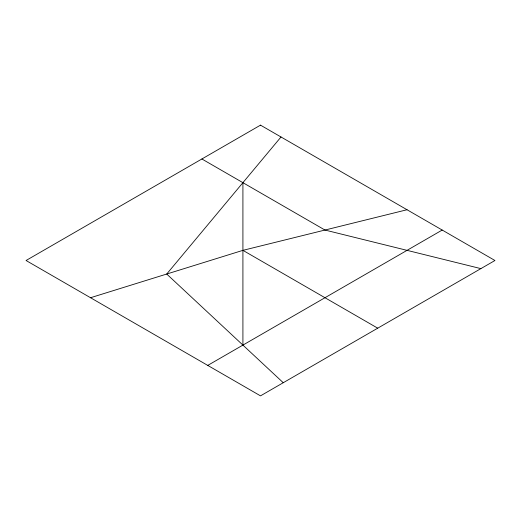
<?xml version="1.0" encoding="UTF-8"?>
<svg xmlns="http://www.w3.org/2000/svg" width="521" height="521" viewBox="0 0 521 521"><rect width="100%" height="100%" fill="white"/><g stroke="black" fill="none" stroke-linecap="round" stroke-linejoin="round"><path stroke-width="0.78" d="M281.014 136.984L166.72 274.033L283.255 382.72M207.749 365.403L442.199 230.048M90.524 297.725L242.916 250.347L407.031 209.742M480.883 268.621L324.974 230.048L201.887 158.983M242.916 250.347L377.725 328.178M242.916 182.669L242.916 345.097M260.5 125.144L26.05 260.5L260.5 395.856L494.95 260.5L260.5 125.144"/></g></svg>
